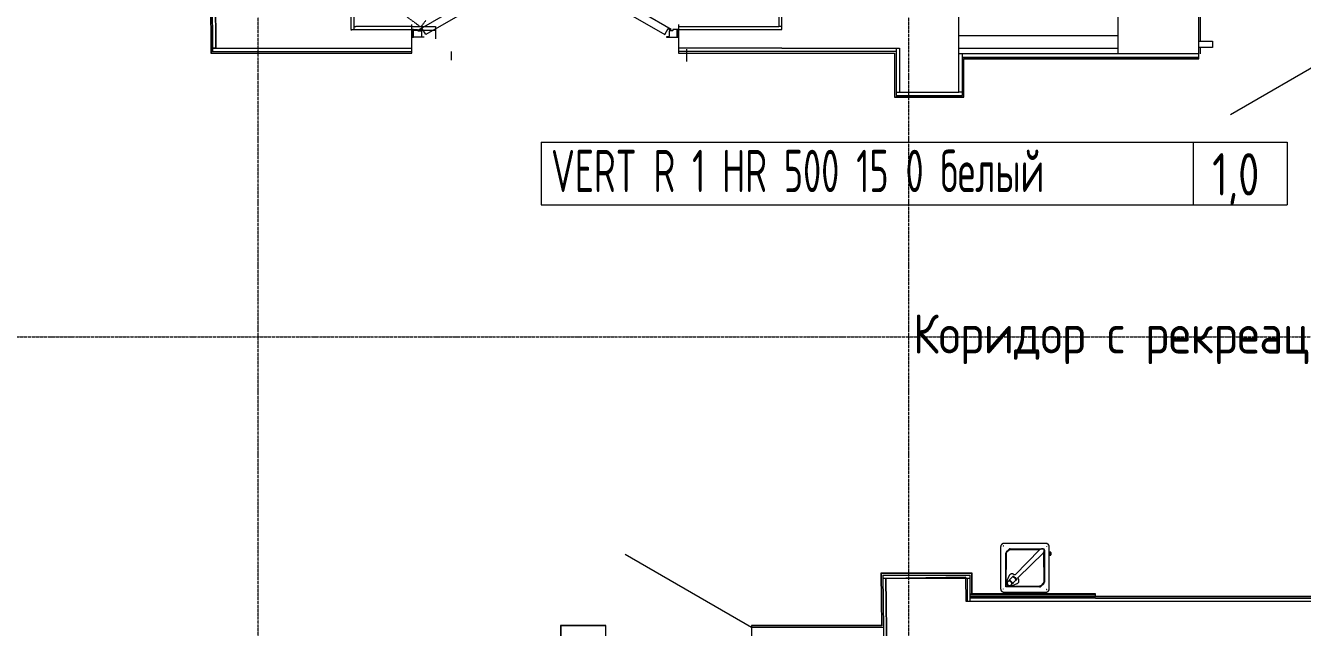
# Model space of a CAD drawing. Header units: millimetres. Extents: x -3929 to 624051, y 52832 to 514950.
# Drawn here: x 172565 to 180709, y 418812 to 422649 of the extents above; entities that cross this region are included whole.
import ezdxf
from ezdxf.enums import TextEntityAlignment as Align

# ---------------------------------------------------------------- set-up
doc = ezdxf.new("R2010")
doc.units = ezdxf.units.MM
doc.linetypes.add('ADSK_Линия сетки', pattern=[25, 20, -2.5, 0, -2.5])
doc.linetypes.add('ADSK_Штриховая_ш3 п1_5', pattern=[4.5, 3, -1.5])
for name, color, linetype, lineweight in [('Двери', 7, 'Continuous', 9), ('Марки помещений', 7, 'Continuous', 20), ('Оси', 253, 'Continuous', 9), ('Перекрытие', 7, 'Continuous', 18), ('Сантехника', 7, 'Continuous', 18), ('Стены внутренние', 7, 'Continuous', 18), ('Стены несущие', 7, 'Continuous', 30), ('Стены отделка', 7, 'Continuous', 30), ('Стены перегородки', 7, 'Continuous', 30), ('Стены штриховка', 7, 'Continuous', 9)]:
    doc.layers.add(name, color=color, linetype=linetype, lineweight=lineweight)
doc.layers.add('Линии', color=7, linetype='Continuous', lineweight=9, true_color=0x00a600)
for name, color, linetype in [('ПРИБОРЫ', 3, 'Continuous'), ('статистика приборов', 252, 'Continuous'), ('стояки', 7, 'Continuous')]:
    doc.layers.add(name, color=color, linetype=linetype)
doc.styles.add('GOST Common_2', font='GOST_Common.ttf', dxfattribs={"width": 0.9, "height": 250})
doc.styles.add('СТИЛЬ', font='simplex.shx', dxfattribs={"width": 0.65})

# ---------------------------------------------------------------- blocks, each defined once
blk = doc.blocks.new('4 этаж')
at = {"layer": 'Двери', "color": 253, "lineweight": 0}
for p, q in [((367422.5, 12408.8), (366597.2, 12885.3)), ((366589.8, 12832.4), (367380.5, 12375.9)), ((365814.5, 12408.8), (366377.4, 12733.8)), ((366384.9, 12680.9), (365856.6, 12375.9)), ((365768.5, 12358.8), (365768.5, 12408.8)), ((365768.5, 12408.8), (365804.7, 12408.8)), ((365778.5, 12408.8), (365768.5, 12408.8)), ((365768.5, 12408.8), (365768.5, 12358.8)), ((365778.5, 12358.8), (365778.5, 12408.8)), ((365804.7, 12408.8), (365804.7, 12403.3)), ((365807.2, 12400.8), (365828.5, 12400.8)), ((365816.8, 12404.9), (365814.5, 12408.8)), ((365834.1, 12414.9), (365816.8, 12404.9)), ((365828.5, 12400.8), (365828.5, 12365.3)), ((365856.6, 12375.9), (365834.1, 12414.9)), ((367380.5, 12375.9), (367403, 12414.9)), ((367403, 12414.9), (367420.3, 12404.9)), ((367408.5, 12400.8), (367408.5, 12365.3)), ((367429.8, 12400.8), (367408.5, 12400.8)), ((367420.3, 12404.9), (367422.5, 12408.8)), ((367432.4, 12408.8), (367432.4, 12403.3)), ((367468.5, 12408.8), (367432.4, 12408.8)), ((367468.5, 12408.8), (367458.5, 12408.8)), ((367458.5, 12408.8), (367458.5, 12358.8)), ((367468.5, 12358.8), (367468.5, 12408.8)), ((367468.5, 12358.8), (367468.5, 12408.8)), ((365844.7, 12358.8), (365768.5, 12358.8)), ((365768.5, 12358.8), (365778.5, 12358.8)), ((365831, 12362.8), (365844.7, 12362.8)), ((365844.7, 12362.8), (365844.7, 12358.8)), ((367392.4, 12362.8), (367392.4, 12358.8)), ((367406, 12362.8), (367392.4, 12362.8)), ((367392.4, 12358.8), (367468.5, 12358.8)), ((367458.5, 12358.8), (367468.5, 12358.8)), ((370788.1, 12333.3), (370875.1, 12333.3)), ((370788.1, 12293.3), (370788.1, 12333.3)), ((370875.1, 12333.3), (370875.1, 12293.3)), ((370875.1, 12293.3), (370788.1, 12293.3)), ((371731.1, 12293.3), (370989.8, 11865.3)), ((367934.6, 8597), (367129.2, 9062))]:
    blk.add_line(p, q, dxfattribs=at)
for centre, radius, start, end in [((365807.2, 12403.3), 2.52, 180, 270), ((367429.8, 12403.3), 2.52, 270, 0), ((365831, 12365.3), 2.5, 180, 270), ((367406, 12365.3), 2.5, 270, 0)]:
    blk.add_arc(centre, radius, start, end, dxfattribs=at)
at = {"layer": 'Линии', "color": 253, "linetype": 'ADSK_Штриховая_ш3 п1_5', "lineweight": 0}
for p, q in [((365317.1, 12796.9), (365825, 12424.2)), ((365825, 12424.2), (365857, 12466.5)), ((366018.4, 12268.8), (366018.4, 12213.3)), ((367518.4, 12283.3), (367518.4, 12203.3))]:
    blk.add_line(p, q, dxfattribs=at)
at = {"layer": 'Оси', "color": 253, "linetype": 'ADSK_Линия сетки', "lineweight": 0}
for p, q in [((364788.1, -2196.5), (364788.1, 46378)), ((368938.1, -2196.5), (368938.1, 23921.3)), ((351673.8, 10450), (417903.5, 10450))]:
    blk.add_line(p, q, dxfattribs=at)
at = {"layer": 'Перекрытие', "color": 253, "lineweight": 0}
for p, q in [((370798.5, 12333.3), (370798.5, 12633.3)), ((365768.5, 12428.8), (365918.5, 12428.8)), ((365918.5, 12403.1), (365778.5, 12403.1)), ((365918.5, 12428.8), (365918.5, 12348.8)), ((370798.5, 12253.3), (370798.5, 12293.3))]:
    blk.add_line(p, q, dxfattribs=at)
at = {"layer": 'Сантехника', "color": 253, "lineweight": 0}
for p, q in [((369526, 9121.9), (369525.6, 9121.1)), ((369526.4, 9122.6), (369526, 9121.9)), ((369526.9, 9123.3), (369526.4, 9122.6)), ((369527.4, 9124), (369526.9, 9123.3)), ((369527.9, 9124.6), (369527.4, 9124)), ((369528.5, 9125.3), (369527.9, 9124.6)), ((369529, 9125.9), (369528.5, 9125.3)), ((369529.6, 9126.5), (369529, 9125.9)), ((369530.2, 9127), (369529.6, 9126.5)), ((369530.9, 9127.6), (369530.2, 9127)), ((369531.6, 9128.1), (369530.9, 9127.6)), ((369532.2, 9128.6), (369531.6, 9128.1)), ((369532.9, 9129), (369532.2, 9128.6)), ((369533.7, 9129.5), (369532.9, 9129)), ((369534.4, 9129.9), (369533.7, 9129.5)), ((369535.1, 9130.2), (369534.4, 9129.9)), ((369535.9, 9130.6), (369535.1, 9130.2)), ((369536.7, 9130.9), (369535.9, 9130.6)), ((369537.5, 9131.2), (369536.7, 9130.9)), ((369538.3, 9131.4), (369537.5, 9131.2)), ((369539.1, 9131.6), (369538.3, 9131.4)), ((369539.9, 9131.8), (369539.1, 9131.6)), ((369540.7, 9132), (369539.9, 9131.8)), ((369541.6, 9132.1), (369540.7, 9132)), ((369542.4, 9132.2), (369541.6, 9132.1)), ((369543.3, 9132.2), (369542.4, 9132.2)), ((369544.1, 9132.2), (369543.3, 9132.2)), ((369812.1, 9132.2), (369544.1, 9132.2)), ((369812.3, 9132.2), (369812.1, 9132.2)), ((369813.2, 9132.2), (369812.3, 9132.2)), ((369814, 9132.2), (369813.2, 9132.2)), ((369814.8, 9132.1), (369814, 9132.2)), ((369815.7, 9131.9), (369814.8, 9132.1)), ((369816.5, 9131.8), (369815.7, 9131.9)), ((369817.3, 9131.6), (369816.5, 9131.8)), ((369818.1, 9131.4), (369817.3, 9131.6)), ((369818.9, 9131.1), (369818.1, 9131.4)), ((369819.7, 9130.8), (369818.9, 9131.1)), ((369820.5, 9130.5), (369819.7, 9130.8)), ((369821.2, 9130.1), (369820.5, 9130.5)), ((369822, 9129.8), (369821.2, 9130.1)), ((369822.7, 9129.3), (369822, 9129.8)), ((369823.4, 9128.9), (369822.7, 9129.3)), ((369824.1, 9128.4), (369823.4, 9128.9)), ((369824.8, 9127.9), (369824.1, 9128.4)), ((369825.5, 9127.4), (369824.8, 9127.9)), ((369826.1, 9126.9), (369825.5, 9127.4)), ((369826.7, 9126.3), (369826.1, 9126.9)), ((369827.3, 9125.7), (369826.7, 9126.3)), ((369827.9, 9125.1), (369827.3, 9125.7)), ((369828.4, 9124.4), (369827.9, 9125.1)), ((369828.9, 9123.8), (369828.4, 9124.4)), ((369829.4, 9123.1), (369828.9, 9123.8)), ((369829.9, 9122.4), (369829.4, 9123.1)), ((369830.3, 9121.7), (369829.9, 9122.4)), ((369830.7, 9120.9), (369830.3, 9121.7)), ((369523.2, 9113.1), (369523.1, 9112.3)), ((369523.1, 9112.3), (369523.1, 9111.5)), ((369523.1, 9111.5), (369523.1, 9111.2)), ((369523.1, 9111.2), (369523.1, 8843.2)), ((369523.3, 9114), (369523.2, 9113.1)), ((369523.4, 9114.8), (369523.3, 9114)), ((369523.6, 9115.6), (369523.4, 9114.8)), ((369523.8, 9116.4), (369523.6, 9115.6)), ((369524, 9117.3), (369523.8, 9116.4)), ((369524.2, 9118.1), (369524, 9117.3)), ((369524.5, 9118.8), (369524.2, 9118.1)), ((369524.8, 9119.6), (369524.5, 9118.8)), ((369525.2, 9120.4), (369524.8, 9119.6)), ((369525.6, 9121.1), (369525.2, 9120.4)), ((369541.1, 9115.1), (369541.1, 9116.7)), ((369542.9, 9117), (369541.7, 9117)), ((369543.6, 9114.2), (369541.7, 9114.2)), ((369556.5, 8855.6), (369556.5, 9071)), ((369558.4, 8857.5), (369560.3, 9071)), ((369560.6, 9080.9), (369574.4, 9094.8)), ((369563.3, 9078.2), (369577.3, 9091.8)), ((369584.3, 9098.9), (369793.8, 9098.9)), ((369584.3, 9094.6), (369770.9, 9092.7)), ((369770.9, 9092.7), (369616.4, 8933.4)), ((369634.5, 8915.3), (369795.8, 9071.7)), ((369782.8, 9097.3), (369770.9, 9092.7)), ((369783.2, 9097.4), (369782.8, 9097.3)), ((369783.6, 9097.5), (369783.2, 9097.4)), ((369784.1, 9097.6), (369783.6, 9097.5)), ((369784.7, 9097.6), (369784.1, 9097.6)), ((369785.3, 9097.7), (369784.7, 9097.6)), ((369785.9, 9097.7), (369785.3, 9097.7)), ((369793.8, 9097.7), (369785.9, 9097.7)), ((369795.8, 9071.7), (369800.5, 9083.9)), ((369795.8, 9071.7), (369797.5, 8885.8)), ((369800.5, 9083.9), (369800.6, 9084.3)), ((369800.6, 9084.3), (369800.7, 9084.7)), ((369800.7, 9084.7), (369800.8, 9085.2)), ((369800.8, 9085.8), (369800.9, 9086.4)), ((369800.8, 9085.2), (369800.8, 9085.8)), ((369800.9, 9087), (369800.9, 9090.6)), ((369802.1, 9090.4), (369800.9, 9089.2)), ((369800.9, 9089.2), (369802.1, 9090.4)), ((369800.9, 9086.4), (369800.9, 9087)), ((369802.1, 9090.6), (369802.1, 8885.8)), ((369815.1, 9113.6), (369815.1, 9111.7)), ((369831.1, 9120.2), (369830.7, 9120.9)), ((369831.4, 9119.4), (369831.1, 9120.2)), ((369831.7, 9118.6), (369831.4, 9119.4)), ((369832, 9117.8), (369831.7, 9118.6)), ((369832.3, 9117), (369832, 9117.8)), ((369832.5, 9116.2), (369832.3, 9117)), ((369832.7, 9115.4), (369832.5, 9116.2)), ((369832.8, 9114.6), (369832.7, 9115.4)), ((369832.9, 9113.8), (369832.8, 9114.6)), ((369833, 9112.9), (369832.9, 9113.8)), ((369833.1, 9112.1), (369833, 9112.9)), ((369833.6, 9077.5), (369833, 9076.9)), ((369833, 9058.6), (369833.6, 9058)), ((369833.1, 9111.2), (369833.1, 9112.1)), ((369833.1, 8843.2), (369833.1, 9111.2)), ((369833.1, 9077.3), (369833.1, 9078.7)), ((369833.1, 9077.5), (369833.1, 9076.2)), ((369833.1, 9070.5), (369833.1, 9073.2)), ((369833.1, 9069.9), (369833.1, 9065.5)), ((369833.1, 9069.9), (369833.1, 9065.5)), ((369833.1, 9062.2), (369833.1, 9065)), ((369833.1, 9059.3), (369833.1, 9058)), ((369833.1, 9056.7), (369833.1, 9058.2)), ((369834.2, 9076.9), (369833.6, 9077.5)), ((369833.6, 9067.7), (369833.6, 9077.5)), ((369833.6, 9058), (369833.6, 9067.7)), ((369833.6, 9058), (369834.2, 9058.6)), ((369834.8, 9077.5), (369834.2, 9076.9)), ((369834.2, 9067.7), (369834.2, 9076.9)), ((369834.2, 9058.6), (369834.2, 9067.7)), ((369834.2, 9058.6), (369834.8, 9058)), ((369835.4, 9076.9), (369834.8, 9077.5)), ((369834.8, 9067.7), (369834.8, 9077.5)), ((369834.8, 9058), (369834.8, 9067.7)), ((369834.8, 9058), (369835.4, 9058.6)), ((369836, 9077.5), (369835.4, 9076.9)), ((369835.4, 9067.7), (369835.4, 9076.9)), ((369835.4, 9058.6), (369835.4, 9067.7)), ((369835.4, 9058.6), (369836, 9058)), ((369836.6, 9076.9), (369836, 9077.5)), ((369836, 9067.7), (369836, 9077.5)), ((369836, 9058), (369836, 9067.7)), ((369836, 9058), (369836.6, 9058.6)), ((369837.2, 9077.5), (369836.6, 9076.9)), ((369836.6, 9067.7), (369836.6, 9076.9)), ((369836.6, 9058.6), (369836.6, 9067.7)), ((369836.6, 9058.6), (369837.2, 9058)), ((369837.8, 9076.9), (369837.2, 9077.5)), ((369837.2, 9067.7), (369837.2, 9077.5)), ((369837.2, 9058), (369837.2, 9067.7)), ((369837.2, 9058), (369837.8, 9058.6)), ((369838.4, 9077.5), (369837.8, 9076.9)), ((369837.8, 9067.7), (369837.8, 9076.9)), ((369837.8, 9058.6), (369837.8, 9067.7)), ((369837.8, 9058.6), (369838.4, 9058)), ((369839, 9076.9), (369838.4, 9077.5)), ((369838.4, 9067.7), (369838.4, 9077.5)), ((369838.4, 9058), (369838.4, 9067.7)), ((369838.4, 9058), (369839, 9058.6)), ((369839.6, 9077.5), (369839, 9076.9)), ((369839, 9067.7), (369839, 9076.9)), ((369839, 9058.6), (369839, 9067.7)), ((369839, 9058.6), (369839.6, 9058)), ((369840.2, 9076.9), (369839.6, 9077.5)), ((369839.6, 9067.7), (369839.6, 9077.5)), ((369839.6, 9058), (369839.6, 9067.7)), ((369839.6, 9058), (369840.2, 9058.6)), ((369840.8, 9077.5), (369840.2, 9076.9)), ((369840.2, 9067.7), (369840.2, 9076.9)), ((369840.2, 9058.6), (369840.2, 9067.7)), ((369840.2, 9058.6), (369840.8, 9058)), ((369841.4, 9076.9), (369840.8, 9077.5)), ((369840.8, 9067.7), (369840.8, 9077.5)), ((369840.8, 9058), (369840.8, 9067.7)), ((369840.8, 9058), (369841.4, 9058.6)), ((369842, 9077.5), (369841.4, 9076.9)), ((369841.4, 9067.7), (369841.4, 9076.9)), ((369841.4, 9058.6), (369841.4, 9067.7)), ((369841.4, 9058.6), (369842, 9058)), ((369842.6, 9076.9), (369842, 9077.5)), ((369842, 9067.7), (369842, 9077.5)), ((369842, 9058), (369842, 9067.7)), ((369842, 9058), (369842.6, 9058.6)), ((369843.2, 9077.5), (369842.6, 9076.9)), ((369842.6, 9067.7), (369842.6, 9076.9)), ((369842.6, 9058.6), (369842.6, 9067.7)), ((369842.6, 9058.6), (369843.2, 9058)), ((369843.2, 9067.7), (369843.2, 9077.5)), ((369843.2, 9075.2), (369843.2, 9067.7)), ((369843.2, 9067.7), (369843.2, 9060.2)), ((369843.2, 9058), (369843.2, 9067.7)), ((369566, 8889.9), (369562.5, 8874)), ((369577.6, 8927.3), (369562.6, 8893.9)), ((369567.4, 8891.4), (369566.2, 8890.3)), ((369582.1, 8894.7), (369566.6, 8890.5)), ((369567.8, 8891.7), (369583.3, 8895.9)), ((369571.5, 8891.9), (369580.7, 8901)), ((369580.7, 8901), (369582.2, 8902.5)), ((369582.2, 8902.5), (369590.1, 8910.5)), ((369595.1, 8883.1), (369583.1, 8894.5)), ((369584.2, 8895.6), (369596.2, 8884.2)), ((369591.9, 8866.3), (369595.4, 8882.1)), ((369601.9, 8879.8), (369592.9, 8870.8)), ((369596.5, 8883.3), (369593.1, 8867.5)), ((369601.7, 8922.8), (369598.7, 8919.8)), ((369598.9, 8919.6), (369601.6, 8922.7)), ((369601.6, 8922.7), (369602, 8923)), ((369603.4, 8881.3), (369601.9, 8879.8)), ((369602, 8923), (369602.4, 8923.2)), ((369602.4, 8923.2), (369603, 8923.2)), ((369603, 8923.2), (369603.6, 8923.1)), ((369611.3, 8889.3), (369603.4, 8881.3)), ((369603.6, 8923.1), (369604.2, 8922.9)), ((369604.2, 8922.9), (369610.1, 8919.2)), ((369612.2, 8890.2), (369608.9, 8886.9)), ((369610.1, 8919.2), (369615.4, 8914.6)), ((369615.4, 8914.6), (369620.1, 8909.2)), ((369620.1, 8909.2), (369623.7, 8903.3)), ((369623.6, 8900.7), (369620.5, 8898.1)), ((369620.7, 8897.8), (369623.7, 8900.8)), ((369623.9, 8901.1), (369623.6, 8900.7)), ((369623.7, 8903.3), (369624, 8902.7)), ((369624, 8901.6), (369623.9, 8901.1)), ((369624, 8902.7), (369624.1, 8902.1)), ((369624.1, 8902.1), (369624, 8901.6)), ((369794.8, 8879.1), (369778.8, 8862.7)), ((369523.1, 8843.2), (369523.1, 8842.4)), ((369523.1, 8842.4), (369523.2, 8841.6)), ((369523.2, 8841.6), (369523.2, 8840.7)), ((369523.2, 8840.7), (369523.4, 8839.9)), ((369523.4, 8839.9), (369523.5, 8839.1)), ((369523.5, 8839.1), (369523.7, 8838.2)), ((369523.7, 8838.2), (369523.9, 8837.4)), ((369523.9, 8837.4), (369524.2, 8836.6)), ((369524.2, 8836.6), (369524.4, 8835.8)), ((369524.4, 8835.8), (369524.8, 8835.1)), ((369524.8, 8835.1), (369525.1, 8834.3)), ((369525.1, 8834.3), (369525.5, 8833.5)), ((369525.5, 8833.5), (369525.9, 8832.8)), ((369525.9, 8832.8), (369526.3, 8832.1)), ((369526.3, 8832.1), (369526.8, 8831.4)), ((369526.8, 8831.4), (369527.2, 8830.7)), ((369527.2, 8830.7), (369527.8, 8830)), ((369527.8, 8830), (369528.3, 8829.4)), ((369528.3, 8829.4), (369528.9, 8828.8)), ((369528.9, 8828.8), (369529.5, 8828.2)), ((369529.5, 8828.2), (369530.1, 8827.6)), ((369530.1, 8827.6), (369530.7, 8827.1)), ((369530.7, 8827.1), (369531.4, 8826.5)), ((369531.4, 8826.5), (369532, 8826)), ((369532, 8826), (369532.7, 8825.6)), ((369532.7, 8825.6), (369533.5, 8825.1)), ((369533.5, 8825.1), (369534.2, 8824.7)), ((369534.2, 8824.7), (369534.9, 8824.3)), ((369534.9, 8824.3), (369535.7, 8824)), ((369535.7, 8824), (369536.5, 8823.7)), ((369536.5, 8823.7), (369537.3, 8823.4)), ((369537.3, 8823.4), (369538.1, 8823.1)), ((369538.1, 8823.1), (369538.9, 8822.9)), ((369538.9, 8822.9), (369539.7, 8822.7)), ((369539.7, 8822.7), (369540.5, 8822.5)), ((369540.5, 8822.5), (369541.4, 8822.4)), ((369541.1, 8840.9), (369541.1, 8842.7)), ((369541.4, 8822.4), (369542.2, 8822.3)), ((369542.2, 8822.3), (369543, 8822.3)), ((369543, 8822.3), (369543.9, 8822.2)), ((369543.9, 8822.2), (369544.1, 8822.2)), ((369544.1, 8822.2), (369812.1, 8822.2)), ((369558.4, 8857.5), (369556.5, 8855.6)), ((369771.9, 8855.6), (369556.5, 8855.6)), ((369771.9, 8859.8), (369558.4, 8857.5)), ((369562.8, 8873.1), (369574.8, 8861.7)), ((369575.8, 8861.4), (369591.3, 8865.6)), ((369591.7, 8865.9), (369592.8, 8867)), ((369594.8, 8861.6), (369628.2, 8876.6)), ((369798, 8875.9), (369781.8, 8859.7)), ((369812.1, 8822.2), (369812.9, 8822.3)), ((369812.6, 8840.2), (369814.5, 8840.2)), ((369812.9, 8822.3), (369813.8, 8822.3)), ((369814.5, 8837.5), (369813.3, 8837.5)), ((369813.8, 8822.3), (369814.6, 8822.4)), ((369814.6, 8822.4), (369815.4, 8822.5)), ((369815.1, 8839.4), (369815.1, 8837.8)), ((369815.4, 8822.5), (369816.3, 8822.7)), ((369816.3, 8822.7), (369817.1, 8822.8)), ((369817.1, 8822.8), (369817.9, 8823.1)), ((369817.9, 8823.1), (369818.7, 8823.3)), ((369818.7, 8823.3), (369819.5, 8823.6)), ((369819.5, 8823.6), (369820.3, 8823.9)), ((369820.3, 8823.9), (369821, 8824.2)), ((369821, 8824.2), (369821.8, 8824.6)), ((369821.8, 8824.6), (369822.5, 8825)), ((369822.5, 8825), (369823.2, 8825.4)), ((369823.2, 8825.4), (369824, 8825.9)), ((369824, 8825.9), (369824.6, 8826.4)), ((369824.6, 8826.4), (369825.3, 8826.9)), ((369825.3, 8826.9), (369825.9, 8827.5)), ((369825.9, 8827.5), (369826.6, 8828)), ((369826.6, 8828), (369827.2, 8828.6)), ((369827.2, 8828.6), (369827.7, 8829.2)), ((369827.7, 8829.2), (369828.3, 8829.9)), ((369828.3, 8829.9), (369828.8, 8830.5)), ((369828.8, 8830.5), (369829.3, 8831.2)), ((369829.3, 8831.2), (369829.8, 8831.9)), ((369829.8, 8831.9), (369830.2, 8832.6)), ((369830.2, 8832.6), (369830.6, 8833.3)), ((369830.6, 8833.3), (369831, 8834.1)), ((369831, 8834.1), (369831.3, 8834.9)), ((369831.3, 8834.9), (369831.7, 8835.6)), ((369831.7, 8835.6), (369832, 8836.4)), ((369832, 8836.4), (369832.2, 8837.2)), ((369832.2, 8837.2), (369832.4, 8838)), ((369832.4, 8838), (369832.6, 8838.8)), ((369832.6, 8838.8), (369832.8, 8839.7)), ((369832.8, 8839.7), (369832.9, 8840.5)), ((369832.9, 8840.5), (369833, 8841.3)), ((369833, 8841.3), (369833.1, 8842.2)), ((369833.1, 8843), (369833.1, 8843.2)), ((369833.1, 8842.2), (369833.1, 8843))]:
    blk.add_line(p, q, dxfattribs=at)
for centre, radius, start, end in [((369544.1, 9111.2), 21, 140.28399, 180), ((369544.1, 9111.2), 21, 113.6771, 135.81499), ((369544.1, 9111.2), 21, 102.50393, 111.37371), ((369544.1, 9111.2), 21, 90, 97.61716), ((369812.1, 9111.2), 21, 50.28399, 90), ((369812.1, 9111.2), 21, 23.6771, 45.81499), ((369817.6, 9114.2), 13, 32.03461, 42.06008), ((369570.5, 9071), 14, 135, 180), ((369584.3, 9084.9), 14, 90, 135), ((369793.8, 9090.6), 8.25, 0, 90), ((369793.8, 9090.6), 7.05, 0, 90), ((369812.1, 9111.2), 21, 12.50393, 21.37371), ((369812.1, 9111.2), 21, 0, 6.84378), ((369788.1, 8885.8), 14, 315, 0), ((369544.1, 8843.2), 21, 180, 187.61716), ((369544.1, 8843.2), 21, 192.50393, 201.37371), ((369544.1, 8843.2), 21, 203.6771, 225.81499), ((369538.6, 8840.2), 13, 212.03461, 222.06008), ((369544.1, 8843.2), 21, 230.28399, 270), ((369771.9, 8869.6), 14, 270, 315), ((369812.1, 8843.2), 21, 270, 277.61716), ((369812.1, 8843.2), 21, 282.50393, 291.37371), ((369812.1, 8843.2), 21, 293.6771, 315.81499), ((369812.1, 8843.2), 21, 320.28399, 0)]:
    blk.add_arc(centre, radius, start, end, dxfattribs=at)
for centre, major_axis, ratio, start_param, end_param in [((369579, 8878.1), (10.9, -10.9), 0.951057, 1.570796, 4.712389), ((369566.9, 8889.6), (0.691, -0.691), 0.951057, 2.643074, 3.690272), ((369579, 8878.1), (10.9, -10.9), 0.951057, 4.712389, 7.853982), ((369582.4, 8893.8), (0.707, -0.707), 0.951057, 1.595877, 2.643074), ((369583.6, 8895), (0.707, -0.707), 0.951057, 1.595877, 2.643074), ((369359.2, 9141.4), (230.9, -230.9), 0.669131, 0, 0.057472), ((369594.4, 8882.4), (0.707, -0.707), 0.951057, 0.548679, 1.595877), ((369595.6, 8883.5), (0.707, -0.707), 0.951057, 0.548679, 1.595877), ((369600.8, 8917.7), (2.12, -2.12), 0.669131, 2.016204, 3.199065), ((369597.3, 8896.4), (22.7, -22.7), 0.669131, 1.125389, 2.016204), ((369842.2, 8658.4), (230.9, -230.9), 0.669131, 3.08412, 3.141593), ((369618.6, 8900), (2.12, -2.12), 0.669131, 6.225713, 7.408574), ((369563.5, 8873.8), (0.707, -0.707), 0.951057, 3.690272, 4.737469), ((369575.5, 8862.4), (0.707, -0.707), 0.951057, 4.737469, 5.784667), ((369591, 8866.6), (0.707, -0.707), 0.951057, 5.784667, 6.831864)]:
    blk.add_ellipse(centre, major_axis=major_axis, ratio=ratio, start_param=start_param, end_param=end_param, dxfattribs=at)
for points in [[(369560.3, 9071), (369560.3, 9071.9), (369560.5, 9073.7), (369561.6, 9076.2), (369562.7, 9077.5), (369563.3, 9078.2)], [(369577.3, 9091.8), (369578, 9092.4), (369579.3, 9093.5), (369581.7, 9094.4), (369583.4, 9094.6), (369584.3, 9094.6)], [(369609.6, 8933.3), (369608.5, 8934.4), (369606, 8936.4), (369601.5, 8938.3), (369596.8, 8939.2), (369592, 8938.9), (369587.4, 8937.4), (369583.3, 8934.9), (369579.9, 8931.5), (369578.2, 8928.8), (369577.6, 8927.3)], [(369628.2, 8876.6), (369629.7, 8877.3), (369632.4, 8878.9), (369635.8, 8882.3), (369638.3, 8886.4), (369639.8, 8891), (369640.1, 8895.8), (369639.3, 8900.5), (369637.4, 8905), (369635.5, 8907.5), (369634.4, 8908.6)], [(369797.5, 8885.8), (369797.5, 8885), (369797.3, 8883.4), (369796.3, 8881), (369795.4, 8879.7), (369794.8, 8879.1)], [(369778.8, 8862.7), (369778.2, 8862.1), (369776.8, 8861), (369774.4, 8860), (369772.8, 8859.8), (369771.9, 8859.8)]]:
    blk.add_open_spline(points, degree=3, dxfattribs=at)
for points, knots in [([(369562.6, 8893.9), (369561.7, 8892.1), (369560.6, 8888.3), (369560.2, 8881.5), (369561.3, 8876.8), (369562.4, 8874.2)], [-1, -1, -1, -1, -0.9, -0.8, -0.6559474, -0.6559474, -0.6559474, -0.6559474]), ([(369616.4, 8933.4), (369615.8, 8932.8), (369614.7, 8932.1), (369613, 8931.9), (369611.4, 8932.1), (369610.3, 8932.7), (369609.6, 8933.3)], [-1, -1, -1, -1, -0.666667, -0.5, -0.333333, 0, 0, 0, 0]), ([(369634.4, 8908.6), (369633.8, 8909.3), (369633.2, 8910.3), (369633, 8912), (369633.2, 8913.6), (369633.9, 8914.7), (369634.5, 8915.3)], [-1, -1, -1, -1, -0.666667, -0.5, -0.333333, 0, 0, 0, 0]), ([(369563.2, 8872.6), (369563.4, 8872.2), (369565.6, 8868.3), (369569.4, 8864.4), (369573.6, 8862.2), (369574.4, 8861.8)], [-0.6261625, -0.6261625, -0.6261625, -0.6261625, -0.6, -0.4, -0.3568135, -0.3568135, -0.3568135, -0.3568135]), ([(369575.7, 8861.3), (369576.3, 8861), (369578.8, 8860.2), (369583.3, 8859.3), (369589.2, 8859.7), (369592.9, 8860.8), (369594.8, 8861.6)], [-0.3326134, -0.3326134, -0.3326134, -0.3326134, -0.3, -0.2, -0.1, 0, 0, 0, 0])]:
    blk.add_open_spline(points, degree=3, knots=knots, dxfattribs=at)
at = {"layer": 'Стены внутренние', "color": 253, "lineweight": 0}
for p, q in [((365379.8, 12408.8), (365379.8, 12403.3)), ((365379.8, 12290.9), (365379.8, 12288.8))]:
    blk.add_line(p, q, dxfattribs=at)
at = {"layer": 'Стены несущие', "color": 253, "lineweight": 0}
for p, q in [((364468.5, 19992.7), (364518.3, 12288.8)), ((365379.8, 12408.8), (365379.8, 12668.8)), ((369257, 12008.8), (369257, 12653.8)), ((370269.6, 12633.3), (370269.6, 12253.3)), ((370788.1, 12333.3), (370788.1, 12633.3)), ((364518.3, 12288.8), (365379.8, 12288.8)), ((368128.1, 12288.8), (368877, 12288.8)), ((368877, 12288.8), (368877, 12008.8)), ((370788.1, 12253.3), (370269.6, 12253.3)), ((370788.1, 12253.3), (370788.1, 12293.3)), ((368877, 12008.8), (369257, 12008.8)), ((369300.8, 8916.5), (368790.9, 8909.9)), ((368790.9, 8909.9), (368875.7, 2372.2)), ((369302.8, 8763.2), (369300.8, 8916.5)), ((374907.6, 8763.2), (369302.8, 8763.2))]:
    blk.add_line(p, q, dxfattribs=at)
at = {"layer": 'Стены отделка', "color": 253, "lineweight": 0}
for p, q in [((364498.4, 12268.8), (364448.9, 19912.7)), ((364518.3, 12288.8), (364468.9, 19912.7)), ((364445.5, 18587), (364486.5, 12258.8)), ((365399.8, 12408.8), (365399.8, 12688.8)), ((368108.5, 12688.8), (368108.5, 12428.8)), ((368128.5, 12408.8), (368128.5, 12668.8)), ((365399.8, 12428.8), (365409.8, 12428.8)), ((365768.5, 12408.8), (365768.5, 12440.8)), ((367468.5, 12440.8), (367468.5, 12408.8)), ((367468.5, 12428.8), (367618.5, 12428.8)), ((367468.5, 12408.8), (367468.5, 12408.8)), ((368128.5, 12428.8), (368108.5, 12428.8)), ((364518.3, 12288.8), (364488.5, 12288.8)), ((364488.5, 12288.8), (364488.5, 12268.8)), ((364488.5, 12268.8), (364498.4, 12268.8)), ((364488.5, 12256.8), (365768.5, 12256.8)), ((364498.3, 12288.7), (364518.3, 12288.8)), ((365768.5, 12256.8), (365768.5, 12288.8)), ((367468.5, 12288.8), (367468.5, 12256.8)), ((367618.5, 12268.8), (367468.5, 12268.8)), ((367468.5, 12256.8), (368845, 12256.8)), ((368857, 12268.8), (368845, 12268.8)), ((368845, 12256.8), (368845, 11978.8)), ((368857, 12288.8), (368857, 11988.8)), ((369277, 12253.8), (369257, 12253.8)), ((369277, 12253.8), (369277, 11988.8)), ((370269.6, 12253.3), (369277, 12253.3)), ((369289, 12221.3), (370788.1, 12221.3)), ((369289, 11978.8), (369289, 12221.3)), ((370788.1, 12221.3), (370788.1, 12253.3)), ((368845, 11976.8), (369287, 11976.8)), ((368857, 12008.8), (368877, 12008.8)), ((368857, 11988.8), (369277, 11988.8)), ((369277, 12008.8), (369257, 12008.8)), ((368758.5, 8940), (368762.8, 8609)), ((369338.5, 8942), (368760.5, 8942)), ((368770.6, 8930), (368879.7, 526.1)), ((368770.6, 8930), (369328.5, 8930)), ((368770.9, 8930), (368770.9, 8910)), ((369328.5, 8910), (368770.9, 8910)), ((368790.9, 8909.9), (368770.9, 8909.7)), ((368899.7, 526.4), (368790.9, 8909.9)), ((369308.5, 8910), (369308.5, 8763.2)), ((369328.5, 8763.2), (369328.5, 8930)), ((369340.5, 8811.2), (369340.5, 8940)), ((370128.5, 8811.2), (369340.5, 8811.2)), ((370128.5, 8795.2), (370128.5, 8811.2)), ((370128.5, 8783.2), (369328.5, 8783.2)), ((374907.6, 8795.2), (370128.5, 8795.2)), ((370132.5, 8783.2), (371532.5, 8783.2)), ((366715.1, 8607), (366715.1, 6344.2)), ((367004.6, 8609), (366717.1, 8609)), ((367004.6, 8459), (367004.6, 8609)), ((367934.6, 8609), (367934.6, 8459)), ((368762.8, 8609), (367934.6, 8609))]:
    blk.add_line(p, q, dxfattribs=at)
at = {"layer": 'Стены перегородки', "color": 253, "lineweight": 0}
for p, q in [((365379.8, 12408.8), (365768.5, 12408.8)), ((365768.5, 12288.8), (365768.5, 12408.8)), ((367468.5, 12408.8), (368128.5, 12408.8)), ((367468.5, 12408.8), (367468.5, 12288.8)), ((370269.6, 12368.8), (369257, 12368.8)), ((365379.8, 12288.8), (365768.5, 12288.8)), ((368128.1, 12288.8), (367468.5, 12288.8)), ((369257, 12288.8), (370269.6, 12288.8))]:
    blk.add_line(p, q, dxfattribs=at)
at = {"layer": 'Стены штриховка', "color": 253, "lineweight": 0}
for p, q in [((364447.5, 18589), (364488.5, 12256.8)), ((365768.5, 12428.8), (365409.8, 12428.8)), ((367618.5, 12428.8), (368108.5, 12428.8)), ((364486.5, 12258.8), (365768.5, 12258.8)), ((364486.5, 12258.8), (364486.5, 12256.8)), ((364486.5, 12256.8), (364488.5, 12256.8)), ((364498.4, 12268.8), (365768.5, 12268.8)), ((367468.5, 12258.8), (368847, 12258.8)), ((368845, 12268.8), (367618.5, 12268.8)), ((368847, 12258.8), (368847, 11976.8)), ((369277, 12233.3), (370788.1, 12233.3)), ((369287, 12223.3), (370788.1, 12223.3)), ((369287, 11976.8), (369287, 12223.3)), ((368845, 11978.8), (369289, 11978.8)), ((368845, 11978.8), (368845, 11976.8)), ((369287, 11976.8), (369289, 11976.8)), ((369289, 11976.8), (369289, 11978.8)), ((368760.5, 8942), (368758.5, 8942)), ((368758.5, 8942), (368758.5, 8940)), ((369340.5, 8940), (368758.5, 8940)), ((368760.5, 8942), (368764.8, 8607)), ((369338.5, 8811.2), (369338.5, 8942)), ((369340.5, 8942), (369338.5, 8942)), ((369340.5, 8940), (369340.5, 8942)), ((369328.5, 8811.2), (369340.5, 8811.2)), ((370128.5, 8802.2), (369328.5, 8802.2)), ((374907.6, 8793.2), (369328.5, 8793.2)), ((370128.5, 8795.2), (370128.5, 8793.2)), ((370128.5, 8783.2), (370132.5, 8783.2)), ((366717.1, 8609), (366715.1, 8609)), ((366715.1, 8609), (366715.1, 8607)), ((367004.6, 8607), (366715.1, 8607)), ((366717.1, 8609), (366717.1, 6344.2)), ((368764.8, 8607), (367934.6, 8607)), ((368774.9, 8597), (367934.6, 8597))]:
    blk.add_line(p, q, dxfattribs=at)
at = {"layer": 'Марки помещений', "color": 253, "lineweight": 0, "style": 'GOST Common_2', "width": 0.9}
blk.add_text('Коридор с рекреацией', height=250, dxfattribs=at).set_placement((368963.4, 10343.2))

msp = doc.modelspace()

# ---------------------------------------------------------------- linework, layer by layer
at = {"layer": 'ПРИБОРЫ', "color": 7, "lineweight": 15}
for p, q in [((175852.89, 421905.521), (180612.51, 421905.521)), ((175852.89, 421905.521), (180612.51, 421905.521)), ((175852.89, 421905.521), (175852.89, 421505.521)), ((180012.51, 421905.521), (180012.51, 421505.521)), ((180612.51, 421905.521), (180612.51, 421505.521)), ((175852.89, 421505.521), (180612.51, 421505.521))]:
    msp.add_line(p, q, dxfattribs=at)

# ---------------------------------------------------------------- block references
at = {"layer": 'стояки', "color": 5, "lineweight": 40}
msp.add_blockref('4 этаж', (-190738.98, 410215.433), dxfattribs=at)

# ---------------------------------------------------------------- texts
at = {"layer": 'статистика приборов', "color": 7, "style": 'СТИЛЬ', "width": 0.6}
msp.add_text('VERT R 1 HR 500 15 0 белый ', height=270, dxfattribs=at).set_placement((175916.753, 421587.374))
at = {"layer": 'статистика приборов', "color": 7, "style": 'СТИЛЬ', "width": 0.7}
msp.add_text('1,0', height=270, dxfattribs=at).set_placement((180283.576, 421565.972), align=Align.CENTER)

doc.saveas('drawing.dxf')
